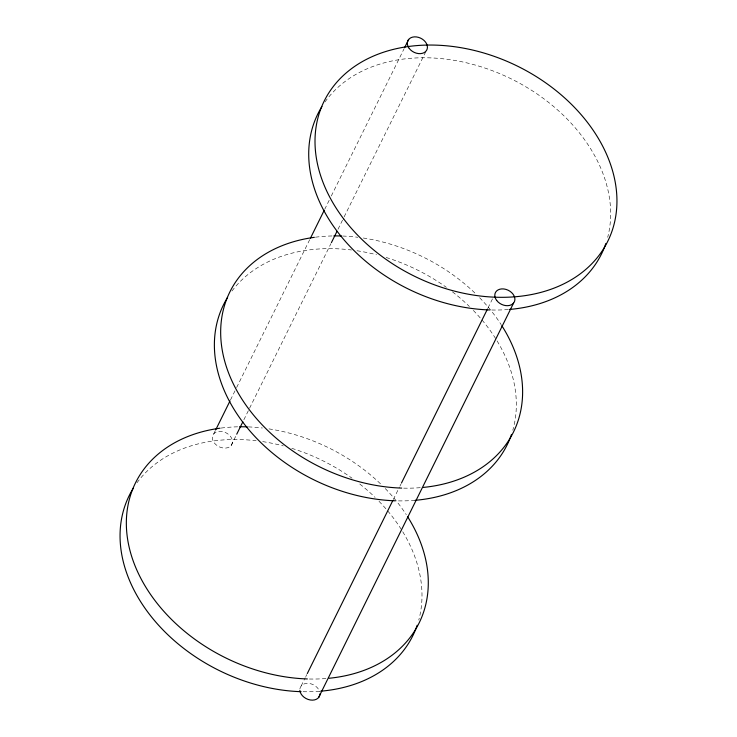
<?xml version="1.0" encoding="UTF-8"?>
<svg xmlns="http://www.w3.org/2000/svg" width="737" height="737" viewBox="0 0 737 737"><rect width="100%" height="100%" fill="white"/><g stroke="black" fill="none" stroke-linecap="round" stroke-linejoin="round"><path stroke-width="0.55" stroke-dasharray="3.69 2.76" d="M213.721 433.89L215.757 429.772M230.515 399.905L236.116 388.583M236.623 387.551L309.918 239.239M324.685 209.372L329.264 200.105M331.3 195.987L404.088 48.716M231.132 445.526L236.227 435.226M243.864 419.777L330.904 243.661M338.025 229.244L343.626 217.912M344.133 216.89L426.087 51.074M301.184 685.926L305.256 677.69M305.772 676.658L306.785 674.595M393.318 499.511L399.426 487.157M399.933 486.125L400.956 484.071M487.995 307.955L492.574 298.688M299.876 688.975A10.548 7.803 26.3 0 1 309.07 683.439A10.548 7.803 26.3 0 1 319.618 691.564M319.646 691.269A158.169 116.99 26.3 0 1 302.188 691.711M136.971 482.781A158.169 116.99 26.3 0 1 256.126 440.726M262.676 441.61A158.169 116.99 26.3 0 1 283.312 445.903M291.797 448.336A158.169 116.99 26.3 0 1 352.037 478.202M359.785 484.016A158.169 116.99 26.3 0 1 375.087 497.383M378.993 501.289A158.169 116.99 26.3 0 1 418.754 620.084M415.051 500.322A158.169 116.99 26.3 0 1 396.524 500.847M231.962 291.032A158.169 116.99 26.3 0 1 351.531 249.99M357.003 250.746A158.169 116.99 26.3 0 1 376.589 254.762M386.124 257.471A158.169 116.99 26.3 0 1 446.364 287.338M452.426 291.834A158.169 116.99 26.3 0 1 469.414 306.518M473.329 310.424A158.169 116.99 26.3 0 1 512.795 430.251M420.265 487.682A158.169 116.99 26.3 0 1 402.807 488.124M315.454 237.194A158.169 116.99 26.3 0 1 332.774 235.941M342.696 236.043A158.169 116.99 26.3 0 1 357.813 237.268M363.295 238.023A158.169 116.99 26.3 0 1 475.706 293.796M479.612 297.702A158.169 116.99 26.3 0 1 501.206 324.704M508.309 309.54A158.169 116.99 26.3 0 1 490.851 309.982M324.98 101.955A158.169 116.99 26.3 0 1 509.12 77.855A158.169 116.99 26.3 0 1 607.693 237.314M325.938 678.547A158.169 116.99 26.3 0 1 308.481 678.989M221.118 428.059A158.169 116.99 26.3 0 1 238.438 426.806M248.369 426.907A158.169 116.99 26.3 0 1 262.409 428.004M268.959 428.888A158.169 116.99 26.3 0 1 381.37 484.66M385.285 488.567A158.169 116.99 26.3 0 1 406.28 514.656M214.264 442.882A10.548 7.803 26.3 0 0 231.611 444.862A10.548 7.803 26.3 0 0 221.404 431.375A10.548 7.803 26.3 0 0 214.264 442.882"/><path stroke-width="1.11" d="M215.757 429.772L230.008 400.937M310.434 238.217L324.169 210.404M404.595 47.684L408.667 39.439M236.734 434.194L242.842 421.84M331.41 242.63L337.012 231.307M307.292 673.572L392.812 500.543M401.462 483.039L487.489 308.987M318.605 697.561L513.56 303.11M319.959 693.876A10.548 7.803 26.3 0 1 310.194 699.966A10.548 7.803 26.3 0 1 299.858 690.394M511.496 434.406A158.169 116.99 26.3 0 1 415.051 500.322M395.41 500.819A158.169 116.99 26.3 0 1 247.475 428.068A158.169 116.99 26.3 0 1 227.595 297.416M501.814 325.662A158.169 116.99 26.3 0 1 423.471 487.397M401.702 488.097A158.169 116.99 26.3 0 1 227.18 369.126A158.169 116.99 26.3 0 1 314.367 237.332M333.87 235.923A158.169 116.99 26.3 0 1 341.59 235.997M605.823 243.542A158.169 116.99 26.3 0 1 509.378 309.457M489.746 309.955A158.169 116.99 26.3 0 1 341.802 237.203A158.169 116.99 26.3 0 1 321.931 106.552M417.16 625.271A158.169 116.99 26.3 0 1 320.715 691.186M301.083 691.684A158.169 116.99 26.3 0 1 153.139 618.933A158.169 116.99 26.3 0 1 133.268 488.281M407.487 516.526A158.169 116.99 26.3 0 1 329.135 678.261M307.366 678.952A158.169 116.99 26.3 0 1 132.853 559.991A158.169 116.99 26.3 0 1 220.041 428.197M239.534 426.787A158.169 116.99 26.3 0 1 247.254 426.861M409.219 48.43A10.548 7.803 26.3 0 0 426.557 50.411A10.548 7.803 26.3 0 0 416.35 36.924A10.548 7.803 26.3 0 0 409.219 48.43M343.599 218.797A158.169 116.99 26.3 0 0 603.732 248.535A158.169 116.99 26.3 0 0 450.593 46.219A158.169 116.99 26.3 0 0 343.599 218.797M496.692 300.466A10.548 7.803 26.3 0 0 514.03 302.446A10.548 7.803 26.3 0 0 503.822 288.959A10.548 7.803 26.3 0 0 496.692 300.466"/></g></svg>
